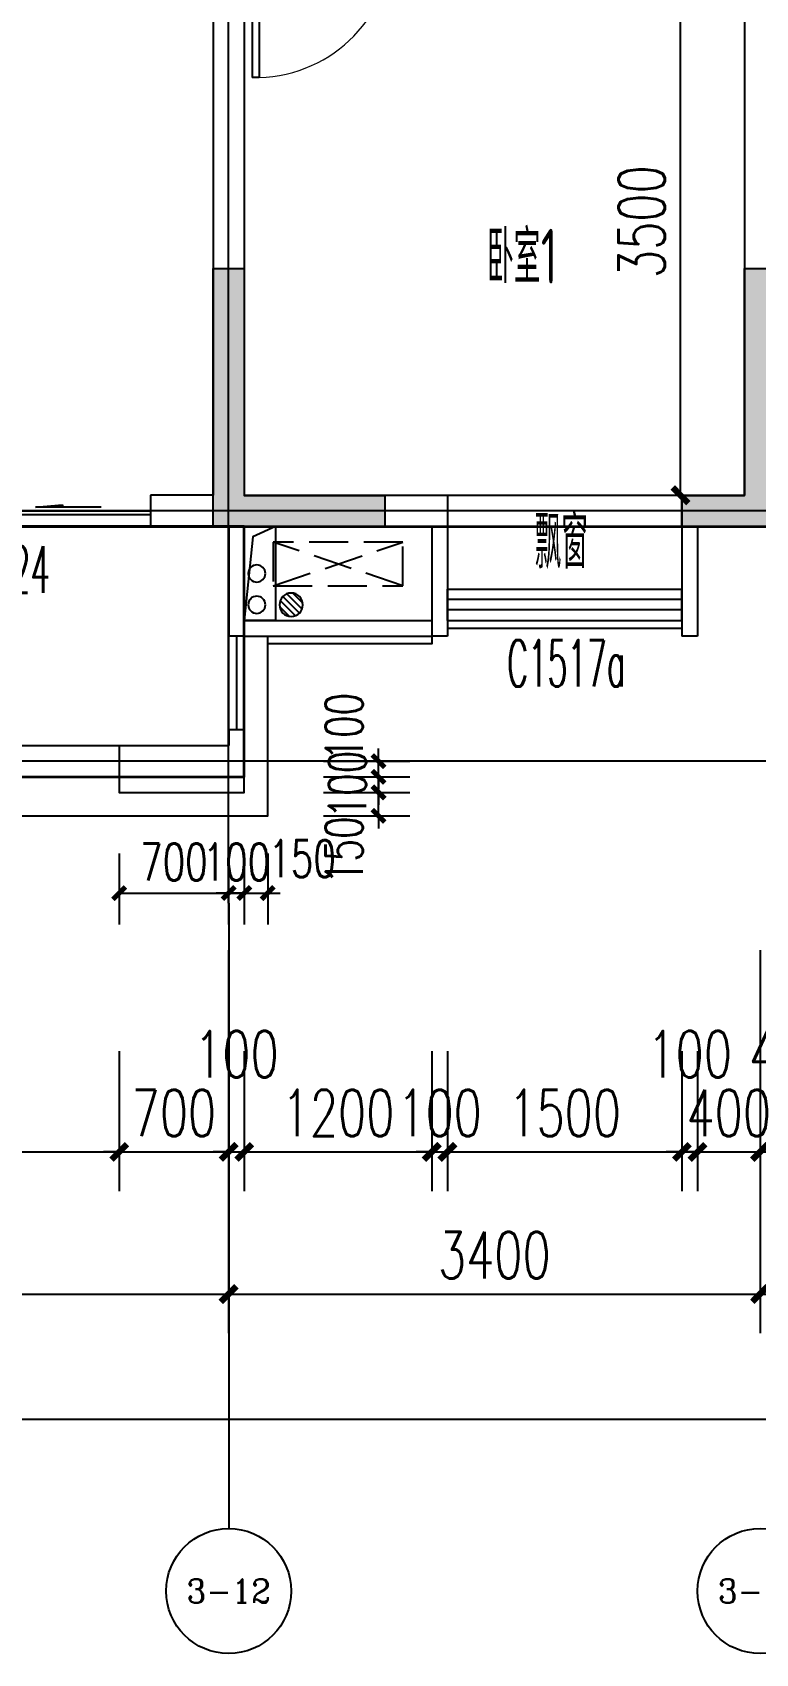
# Model space of a CAD drawing. Extents: x -59851 to 653804, y -249523 to 437614.
# Drawn here: x -21569 to -16943, y -117103 to -106734 of the extents above; entities that cross this region are included whole.
import ezdxf
from ezdxf.enums import TextEntityAlignment as Align

# ---------------------------------------------------------------- set-up
doc = ezdxf.new("R2010")
doc.units = 0
doc.header["$LTSCALE"] = 1000
doc.header["$MEASUREMENT"] = 0
doc.linetypes.add('DASH', pattern=[0.35, 0.25, -0.1])
for name, color, linetype, lineweight in [('33计一半面积外廓线', 53, 'Continuous', 35), ('33计全面积外廓线', 21, 'Continuous', 35), ('A-第四道尺寸线(线脚尺寸)', 105, 'Continuous', 5)]:
    doc.layers.add(name, color=color, linetype=linetype, lineweight=lineweight)
for name, color, linetype in [('_S-YS(雨水管)', 3, 'Continuous'), ('_S-空调立管', 7, 'Continuous'), ('A-外装饰线脚', 7, 'Continuous'), ('A-洞口', 105, 'Continuous'), ('A-看线', 105, 'Continuous'), ('A-空调室外机', 5, 'DASH'), ('A-第三道尺寸线', 105, 'Continuous'), ('A-线脚看线', 9, 'Continuous'), ('AE-FLOR', 151, 'Continuous'), ('AXIS', 3, 'Continuous'), ('AXIS_TEXT', 7, 'Continuous'), ('DOTE', 16, 'Continuous'), ('NL', 5, 'Continuous'), ('PUB_HATCH', 8, 'Continuous'), ('PUB_TEXT', 7, 'Continuous'), ('WALL', 2, 'Continuous'), ('WINDOW', 4, 'Continuous'), ('WINDOW_TEXT', 7, 'Continuous'), ('剪力墙', 6, 'Continuous'), ('栏杆', 142, 'Continuous')]:
    doc.layers.add(name, color=color, linetype=linetype)
doc.layers.add('A-area(算半面积)', color=23, linetype='Continuous', plot=False)
doc.styles.add('_TCH_AXIS', font='COMPLEX', dxfattribs={"bigfont": 'GBCBIG'})
doc.styles.add('_TCH_DIM_T3', font='SIMPLEX.shx', dxfattribs={"width": 0.705882, "bigfont": 'GBCBIG.shx'})
doc.styles.add('_TCH_WINDOW', font='SIMPLEX.shx', dxfattribs={"width": 0.7, "height": 3.5, "bigfont": 'GBCBIG.shx'})
doc.styles.add('COMPLEX', font='COMPLEX')
doc.styles.get("Standard").update_dxf_attribs({"font": 'gbenor.shx', "width": 0.7, "bigfont": 'gbcbig.shx'})
doc.dimstyles.new('_TCH_ARCH&&100', dxfattribs={"dimtxt": 297.5, "dimasz": 100, "dimexe": 250, "dimexo": 300, "dimgap": 100, "dimtad": 1, "dimdec": 0, "dimzin": 0, "dimdsep": 46, "dimtxsty": '_TCH_DIM_T3', "dimblk": 'ARCHTICK', "dimcen": 0.09, "dimclrt": 7, "dimazin": 2, "dimtfac": 1, "dimtdec": 0, "dimtix": 1, "dimtmove": 2, "dimatfit": 3, "dimfxl": 0, "dimtolj": 1, "dimtzin": 0, "dimarcsym": 0})
doc.dimstyles.new('_TCH_ARCH&&80', dxfattribs={"dimtxt": 238, "dimasz": 80, "dimexe": 200, "dimexo": 240, "dimgap": 80, "dimtad": 1, "dimdec": 0, "dimzin": 0, "dimdsep": 46, "dimtxsty": '_TCH_DIM_T3', "dimblk": 'ARCHTICK', "dimcen": 0.09, "dimclrt": 7, "dimazin": 2, "dimtfac": 1, "dimtdec": 0, "dimtix": 1, "dimtmove": 2, "dimatfit": 3, "dimfxl": 0, "dimtolj": 1, "dimtzin": 0, "dimarcsym": 0})

# ---------------------------------------------------------------- blocks, each defined once
blk = doc.blocks.new('18fjlq0329')
at = {"layer": 'PUB_HATCH'}
for points in [[(-20414, -27895), (-20214, -27895), (-20214, -29345), (-19314, -29345), (-19314, -29545), (-20414, -29545)], [(-17414, -29545), (-17414, -29345), (-17014, -29345), (-17014, -27895), (-16814, -27895), (-16814, -29345), (-16414, -29345), (-16414, -29545)]]:
    blk.add_hatch(color=256, dxfattribs=at).paths.add_polyline_path(points)
at = {"layer": '剪力墙'}
blk.add_lwpolyline([(-20414, -27895), (-20214, -27895), (-20214, -29345), (-19314, -29345), (-19314, -29545), (-20414, -29545)], close=True, dxfattribs=at)
for points in [[(-17414, -29545), (-17414, -29345), (-17014, -29345), (-17014, -27895), (-16814, -27895), (-16814, -29345), (-16414, -29345), (-16414, -29545), (-17414, -29545), (-16814, -29545)], [(-20414, -29345), (-20414, -29345)]]:
    blk.add_lwpolyline(points, dxfattribs=at)
blk = doc.blocks.new('zhouxianssceng0329')
at = {"layer": 'DOTE'}
for p, q in [((-20314, 132090), (-20314, 143398)), ((5501, 134598), (-44989, 134598)), ((5501, 132998), (-44989, 132998))]:
    blk.add_line(p, q, dxfattribs=at)
blk = doc.blocks.new('188xj0329')
blk.add_lwpolyline([(-27364, -34167), (-27364, -36017), (-20064, -36017), (-20064, -34867)])
at = {"layer": 'A-外装饰线脚'}
blk.add_lwpolyline([(-21014, -35767), (-21014, -35867), (-20214, -35867), (-20214, -35767)], dxfattribs=at)
at = {"layer": 'A-线脚看线'}
for points in [[(-18914, -34817), (-17414, -34817)], [(-19014, -34867), (-19014, -34917), (-20064, -34917)]]:
    blk.add_lwpolyline(points, dxfattribs=at)
blk = doc.blocks.new('jfdsajjfjkjhhj')
at = {"layer": 'A-洞口'}
blk.add_lwpolyline([(-56304, 137588), (-56104, 137588), (-56104, 136988), (-56304, 136988)], close=True, dxfattribs=at)
blk.add_lwpolyline([(-56104, 137588), (-56249, 137522), (-56304, 136988)], dxfattribs=at)
blk = doc.blocks.new('qudiao3ge')
blk.add_blockref('jfdsajjfjkjhhj', (100659, -199741))
blk = doc.blocks.new('_ArchTick')
at = {"color": 0, "linetype": 'ByBlock', "const_width": 0.4}
blk.add_lwpolyline([(-0.5, -0.5), (0.5, 0.5)], dxfattribs=at)
blk = doc.blocks.new('*D543')
at = {"layer": 'A-第四道尺寸线(线脚尺寸)', "color": 0, "lineweight": -2, "transparency": 16777216}
for p, q in [((-19708, -104602), (-19155, -104602)), ((-19355, -104602), (-19355, -104522)), ((-19355, -104702), (-19355, -104602)), ((-19708, -104702), (-19155, -104702)), ((-19355, -104702), (-19355, -104782))]:
    blk.add_line(p, q, dxfattribs=at)
at = {"layer": 'Defpoints', "color": 0, "transparency": 16777216}
for p in [(-19948, -104602), (-19355, -104602), (-19948, -104702)]:
    blk.add_point(p, dxfattribs=at)
at = {"layer": 'A-第四道尺寸线(线脚尺寸)', "color": 0, "lineweight": -2, "transparency": 16777216, "xscale": 80, "yscale": 80, "zscale": 80}
for p, rotation in [((-19355, -104602), 270), ((-19355, -104702), 90)]:
    blk.add_blockref('_ArchTick', p, dxfattribs=dict(at, rotation=rotation))
at = {"layer": 'A-第四道尺寸线(线脚尺寸)', "color": 7, "transparency": 16777216, "insert": (-19575, -104382), "char_height": 238, "attachment_point": 5, "rotation": 90, "style": '_TCH_DIM_T3'}
blk.add_mtext('\\A1;100', dxfattribs=at)
blk = doc.blocks.new('*D544')
at = {"layer": 'A-第四道尺寸线(线脚尺寸)', "color": 0, "lineweight": -2, "transparency": 16777216}
for p, q in [((-19708, -104702), (-19155, -104702)), ((-19355, -104702), (-19355, -104622)), ((-19355, -104802), (-19355, -104702)), ((-19708, -104802), (-19155, -104802)), ((-19355, -104802), (-19355, -104882))]:
    blk.add_line(p, q, dxfattribs=at)
at = {"layer": 'Defpoints', "color": 0, "transparency": 16777216}
for p in [(-19948, -104702), (-19355, -104702), (-19948, -104802)]:
    blk.add_point(p, dxfattribs=at)
at = {"layer": 'A-第四道尺寸线(线脚尺寸)', "color": 0, "lineweight": -2, "transparency": 16777216, "xscale": 80, "yscale": 80, "zscale": 80}
for p, rotation in [((-19355, -104702), 270), ((-19355, -104802), 90)]:
    blk.add_blockref('_ArchTick', p, dxfattribs=dict(at, rotation=rotation))
at = {"layer": 'A-第四道尺寸线(线脚尺寸)', "color": 7, "transparency": 16777216, "insert": (-19554, -104752), "char_height": 238, "attachment_point": 5, "rotation": 90, "style": '_TCH_DIM_T3'}
blk.add_mtext('\\A1;100', dxfattribs=at)
blk = doc.blocks.new('*D545')
at = {"layer": 'A-第四道尺寸线(线脚尺寸)', "color": 0, "lineweight": -2, "transparency": 16777216}
for p, q in [((-19355, -104802), (-19355, -104722)), ((-19708, -104802), (-19155, -104802)), ((-19355, -104952), (-19355, -104802)), ((-19708, -104952), (-19155, -104952)), ((-19355, -104952), (-19355, -105032))]:
    blk.add_line(p, q, dxfattribs=at)
at = {"layer": 'Defpoints', "color": 0, "transparency": 16777216}
for p in [(-19948, -104802), (-19355, -104802), (-19948, -104952)]:
    blk.add_point(p, dxfattribs=at)
at = {"layer": 'A-第四道尺寸线(线脚尺寸)', "color": 0, "lineweight": -2, "transparency": 16777216, "xscale": 80, "yscale": 80, "zscale": 80}
for p, rotation in [((-19355, -104802), 270), ((-19355, -104952), 90)]:
    blk.add_blockref('_ArchTick', p, dxfattribs=dict(at, rotation=rotation))
at = {"layer": 'A-第四道尺寸线(线脚尺寸)', "color": 7, "transparency": 16777216, "insert": (-19575, -105172), "char_height": 238, "attachment_point": 5, "rotation": 90, "style": '_TCH_DIM_T3'}
blk.add_mtext('\\A1;150', dxfattribs=at)
blk = doc.blocks.new('*D546')
at = {"layer": 'A-第四道尺寸线(线脚尺寸)', "color": 0, "lineweight": -2, "transparency": 16777216}
for p, q in [((-20214, -105192), (-20214, -105646)), ((-20064, -105192), (-20064, -105646)), ((-20214, -105446), (-20294, -105446)), ((-20214, -105446), (-20064, -105446)), ((-20064, -105446), (-19984, -105446))]:
    blk.add_line(p, q, dxfattribs=at)
at = {"layer": 'Defpoints', "color": 0, "transparency": 16777216}
for p in [(-20214, -104952), (-20064, -104952), (-20064, -105446)]:
    blk.add_point(p, dxfattribs=at)
at = {"layer": 'A-第四道尺寸线(线脚尺寸)', "color": 0, "lineweight": -2, "transparency": 16777216, "xscale": 80, "yscale": 80, "zscale": 80}
blk.add_blockref('_ArchTick', (-20214, -105446), dxfattribs=at)
at = {"layer": 'A-第四道尺寸线(线脚尺寸)', "color": 0, "lineweight": -2, "transparency": 16777216, "xscale": 80, "yscale": 80, "zscale": 80, "rotation": 180}
blk.add_blockref('_ArchTick', (-20064, -105446), dxfattribs=at)
at = {"layer": 'A-第四道尺寸线(线脚尺寸)', "color": 7, "transparency": 16777216, "insert": (-19844, -105226), "char_height": 238, "attachment_point": 5, "style": '_TCH_DIM_T3'}
blk.add_mtext('\\A1;150', dxfattribs=at)
blk = doc.blocks.new('*D547')
at = {"layer": 'A-第四道尺寸线(线脚尺寸)', "color": 0, "lineweight": -2, "transparency": 16777216}
for p, q in [((-20314, -105192), (-20314, -105646)), ((-20214, -105192), (-20214, -105646)), ((-20314, -105446), (-20394, -105446)), ((-20314, -105446), (-20214, -105446)), ((-20214, -105446), (-20134, -105446))]:
    blk.add_line(p, q, dxfattribs=at)
at = {"layer": 'Defpoints', "color": 0, "transparency": 16777216}
for p in [(-20314, -104952), (-20214, -104952), (-20214, -105446)]:
    blk.add_point(p, dxfattribs=at)
at = {"layer": 'A-第四道尺寸线(线脚尺寸)', "color": 0, "lineweight": -2, "transparency": 16777216, "xscale": 80, "yscale": 80, "zscale": 80}
blk.add_blockref('_ArchTick', (-20314, -105446), dxfattribs=at)
at = {"layer": 'A-第四道尺寸线(线脚尺寸)', "color": 0, "lineweight": -2, "transparency": 16777216, "xscale": 80, "yscale": 80, "zscale": 80, "rotation": 180}
blk.add_blockref('_ArchTick', (-20214, -105446), dxfattribs=at)
at = {"layer": 'A-第四道尺寸线(线脚尺寸)', "color": 7, "transparency": 16777216, "insert": (-20264, -105247), "char_height": 238, "attachment_point": 5, "style": '_TCH_DIM_T3'}
blk.add_mtext('\\A1;100', dxfattribs=at)
blk = doc.blocks.new('*D548')
at = {"layer": 'A-第四道尺寸线(线脚尺寸)', "color": 0, "lineweight": -2, "transparency": 16777216}
for p, q in [((-21014, -105192), (-21014, -105646)), ((-20314, -105192), (-20314, -105646)), ((-21014, -105446), (-20314, -105446))]:
    blk.add_line(p, q, dxfattribs=at)
at = {"layer": 'Defpoints', "color": 0, "transparency": 16777216}
for p in [(-21014, -104952), (-20314, -104952), (-20314, -105446)]:
    blk.add_point(p, dxfattribs=at)
at = {"layer": 'A-第四道尺寸线(线脚尺寸)', "color": 0, "lineweight": -2, "transparency": 16777216, "xscale": 80, "yscale": 80, "zscale": 80, "rotation": 180}
blk.add_blockref('_ArchTick', (-21014, -105446), dxfattribs=at)
at = {"layer": 'A-第四道尺寸线(线脚尺寸)', "color": 0, "lineweight": -2, "transparency": 16777216, "xscale": 80, "yscale": 80, "zscale": 80}
blk.add_blockref('_ArchTick', (-20314, -105446), dxfattribs=at)
at = {"layer": 'A-第四道尺寸线(线脚尺寸)', "color": 7, "transparency": 16777216, "insert": (-20664, -105247), "char_height": 238, "attachment_point": 5, "style": '_TCH_DIM_T3'}
blk.add_mtext('\\A1;700', dxfattribs=at)
blk = doc.blocks.new('_LV13')
at = {"color": 0}
for p, q in [((-0.071, 0.495), (-0.495, 0.071)), ((0.183, 0.465), (-0.465, -0.183)), ((0.354, 0.354), (-0.354, -0.354)), ((0.465, 0.183), (-0.183, -0.465)), ((0.495, -0.071), (0.071, -0.495))]:
    blk.add_line(p, q, dxfattribs=at)
blk.add_circle((0, 0), 0.5)
blk = doc.blocks.new('jfdsjajkjkjkjkh')
at = {"layer": '_S-YS(雨水管)'}
blk.add_lwpolyline([(-20079, 137288, 1), (-20189, 137288, 1)], format="xyb", close=True, dxfattribs=at)
at = {"layer": '_S-空调立管'}
blk.add_lwpolyline([(-20079, 137088, 1), (-20189, 137088, 1)], format="xyb", close=True, dxfattribs=at)
at = {"layer": 'NL', "ltscale": 0.5, "extrusion": (0, 0, -1), "xscale": 150, "yscale": 150, "zscale": -150}
blk.add_blockref('_LV13', (19914, 137088), dxfattribs=at)
blk = doc.blocks.new('ktswaj')
at = {"linetype": 'DASH'}
blk.add_lwpolyline([(15990, 179083), (15990, 178253), (16268, 178253), (16268, 179083)], close=True, dxfattribs=at)
for points in [[(15990, 179083), (16268, 178253)], [(15990, 178253), (16268, 179083)]]:
    blk.add_lwpolyline(points, dxfattribs=at)
blk = doc.blocks.new('*D847')
at = {"layer": 'A-第三道尺寸线', "color": 0, "lineweight": -2, "transparency": 16777216}
for p, q in [((-17714, -106194), (-17173, -106194)), ((-17423, -109694), (-17423, -106194)), ((-17714, -109694), (-17173, -109694))]:
    blk.add_line(p, q, dxfattribs=at)
at = {"layer": 'Defpoints', "color": 0, "transparency": 16777216}
for p in [(-18014, -106194), (-17423, -106194), (-18014, -109694)]:
    blk.add_point(p, dxfattribs=at)
at = {"layer": 'A-第三道尺寸线', "color": 0, "lineweight": -2, "transparency": 16777216, "xscale": 100, "yscale": 100, "zscale": 100}
for p, rotation in [((-17423, -106194), 90), ((-17423, -109694), 270)]:
    blk.add_blockref('_ArchTick', p, dxfattribs=dict(at, rotation=rotation))
at = {"layer": 'A-第三道尺寸线', "color": 7, "transparency": 16777216, "insert": (-17671, -107944), "char_height": 297.5, "attachment_point": 5, "rotation": 90, "style": '_TCH_DIM_T3'}
blk.add_mtext('\\A1;3500', dxfattribs=at)
blk = doc.blocks.new('*D1793')
at = {"layer": 'A-第三道尺寸线', "color": 0, "lineweight": -2, "transparency": 16777216}
for p, q in [((-16914, -113250), (-16914, -114144)), ((-16514, -113250), (-16514, -114144)), ((-16914, -113894), (-16514, -113894))]:
    blk.add_line(p, q, dxfattribs=at)
at = {"layer": 'Defpoints', "color": 0, "transparency": 16777216}
for p in [(-16914, -112950), (-16514, -112950), (-16514, -113894)]:
    blk.add_point(p, dxfattribs=at)
at = {"layer": 'A-第三道尺寸线', "color": 0, "lineweight": -2, "transparency": 16777216, "xscale": 100, "yscale": 100, "zscale": 100, "rotation": 180}
blk.add_blockref('_ArchTick', (-16914, -113894), dxfattribs=at)
at = {"layer": 'A-第三道尺寸线', "color": 0, "lineweight": -2, "transparency": 16777216, "xscale": 100, "yscale": 100, "zscale": 100}
blk.add_blockref('_ArchTick', (-16514, -113894), dxfattribs=at)
at = {"layer": 'A-第三道尺寸线', "color": 7, "transparency": 16777216, "insert": (-16714, -113269), "char_height": 297.5, "attachment_point": 5, "style": '_TCH_DIM_T3'}
blk.add_mtext('\\A1;400', dxfattribs=at)
blk = doc.blocks.new('*D1794')
at = {"layer": 'A-第三道尺寸线', "color": 0, "lineweight": -2, "transparency": 16777216}
for p, q in [((-17314, -113250), (-17314, -114144)), ((-16914, -113250), (-16914, -114144)), ((-17314, -113894), (-17414, -113894)), ((-17314, -113894), (-16914, -113894)), ((-16914, -113894), (-16814, -113894))]:
    blk.add_line(p, q, dxfattribs=at)
at = {"layer": 'Defpoints', "color": 0, "transparency": 16777216}
for p in [(-17314, -112950), (-16914, -112950), (-16914, -113894)]:
    blk.add_point(p, dxfattribs=at)
at = {"layer": 'A-第三道尺寸线', "color": 0, "lineweight": -2, "transparency": 16777216, "xscale": 100, "yscale": 100, "zscale": 100}
blk.add_blockref('_ArchTick', (-17314, -113894), dxfattribs=at)
at = {"layer": 'A-第三道尺寸线', "color": 0, "lineweight": -2, "transparency": 16777216, "xscale": 100, "yscale": 100, "zscale": 100, "rotation": 180}
blk.add_blockref('_ArchTick', (-16914, -113894), dxfattribs=at)
at = {"layer": 'A-第三道尺寸线', "color": 7, "transparency": 16777216, "insert": (-17114, -113645), "char_height": 297.5, "attachment_point": 5, "style": '_TCH_DIM_T3'}
blk.add_mtext('\\A1;400', dxfattribs=at)
blk = doc.blocks.new('*D1795')
at = {"layer": 'A-第三道尺寸线', "color": 0, "lineweight": -2, "transparency": 16777216}
for p, q in [((-17414, -113250), (-17414, -114144)), ((-17314, -113250), (-17314, -114144)), ((-17414, -113894), (-17514, -113894)), ((-17414, -113894), (-17314, -113894)), ((-17314, -113894), (-17214, -113894))]:
    blk.add_line(p, q, dxfattribs=at)
at = {"layer": 'Defpoints', "color": 0, "transparency": 16777216}
for p in [(-17414, -112950), (-17314, -112950), (-17314, -113894)]:
    blk.add_point(p, dxfattribs=at)
at = {"layer": 'A-第三道尺寸线', "color": 0, "lineweight": -2, "transparency": 16777216, "xscale": 100, "yscale": 100, "zscale": 100}
blk.add_blockref('_ArchTick', (-17414, -113894), dxfattribs=at)
at = {"layer": 'A-第三道尺寸线', "color": 0, "lineweight": -2, "transparency": 16777216, "xscale": 100, "yscale": 100, "zscale": 100, "rotation": 180}
blk.add_blockref('_ArchTick', (-17314, -113894), dxfattribs=at)
at = {"layer": 'A-第三道尺寸线', "color": 7, "transparency": 16777216, "insert": (-17364, -113269), "char_height": 297.5, "attachment_point": 5, "style": '_TCH_DIM_T3'}
blk.add_mtext('\\A1;100', dxfattribs=at)
blk = doc.blocks.new('*D1796')
at = {"layer": 'A-第三道尺寸线', "color": 0, "lineweight": -2, "transparency": 16777216}
for p, q in [((-18914, -113250), (-18914, -114144)), ((-17414, -113250), (-17414, -114144)), ((-18914, -113894), (-17414, -113894))]:
    blk.add_line(p, q, dxfattribs=at)
at = {"layer": 'Defpoints', "color": 0, "transparency": 16777216}
for p in [(-18914, -112950), (-17414, -112950), (-17414, -113894)]:
    blk.add_point(p, dxfattribs=at)
at = {"layer": 'A-第三道尺寸线', "color": 0, "lineweight": -2, "transparency": 16777216, "xscale": 100, "yscale": 100, "zscale": 100, "rotation": 180}
blk.add_blockref('_ArchTick', (-18914, -113894), dxfattribs=at)
at = {"layer": 'A-第三道尺寸线', "color": 0, "lineweight": -2, "transparency": 16777216, "xscale": 100, "yscale": 100, "zscale": 100}
blk.add_blockref('_ArchTick', (-17414, -113894), dxfattribs=at)
at = {"layer": 'A-第三道尺寸线', "color": 7, "transparency": 16777216, "insert": (-18164, -113645), "char_height": 297.5, "attachment_point": 5, "style": '_TCH_DIM_T3'}
blk.add_mtext('\\A1;1500', dxfattribs=at)
blk = doc.blocks.new('*D1797')
at = {"layer": 'A-第三道尺寸线', "color": 0, "lineweight": -2, "transparency": 16777216}
for p, q in [((-19014, -113250), (-19014, -114144)), ((-18914, -113250), (-18914, -114144)), ((-19014, -113894), (-19114, -113894)), ((-19014, -113894), (-18914, -113894)), ((-18914, -113894), (-18814, -113894))]:
    blk.add_line(p, q, dxfattribs=at)
at = {"layer": 'Defpoints', "color": 0, "transparency": 16777216}
for p in [(-19014, -112950), (-18914, -112950), (-18914, -113894)]:
    blk.add_point(p, dxfattribs=at)
at = {"layer": 'A-第三道尺寸线', "color": 0, "lineweight": -2, "transparency": 16777216, "xscale": 100, "yscale": 100, "zscale": 100}
blk.add_blockref('_ArchTick', (-19014, -113894), dxfattribs=at)
at = {"layer": 'A-第三道尺寸线', "color": 0, "lineweight": -2, "transparency": 16777216, "xscale": 100, "yscale": 100, "zscale": 100, "rotation": 180}
blk.add_blockref('_ArchTick', (-18914, -113894), dxfattribs=at)
at = {"layer": 'A-第三道尺寸线', "color": 7, "transparency": 16777216, "insert": (-18964, -113645), "char_height": 297.5, "attachment_point": 5, "style": '_TCH_DIM_T3'}
blk.add_mtext('\\A1;100', dxfattribs=at)
blk = doc.blocks.new('*D1798')
at = {"layer": 'A-第三道尺寸线', "color": 0, "lineweight": -2, "transparency": 16777216}
for p, q in [((-20214, -113250), (-20214, -114144)), ((-19014, -113250), (-19014, -114144)), ((-20214, -113894), (-19014, -113894))]:
    blk.add_line(p, q, dxfattribs=at)
at = {"layer": 'Defpoints', "color": 0, "transparency": 16777216}
for p in [(-20214, -112950), (-19014, -112950), (-19014, -113894)]:
    blk.add_point(p, dxfattribs=at)
at = {"layer": 'A-第三道尺寸线', "color": 0, "lineweight": -2, "transparency": 16777216, "xscale": 100, "yscale": 100, "zscale": 100, "rotation": 180}
blk.add_blockref('_ArchTick', (-20214, -113894), dxfattribs=at)
at = {"layer": 'A-第三道尺寸线', "color": 0, "lineweight": -2, "transparency": 16777216, "xscale": 100, "yscale": 100, "zscale": 100}
blk.add_blockref('_ArchTick', (-19014, -113894), dxfattribs=at)
at = {"layer": 'A-第三道尺寸线', "color": 7, "transparency": 16777216, "insert": (-19614, -113645), "char_height": 297.5, "attachment_point": 5, "style": '_TCH_DIM_T3'}
blk.add_mtext('\\A1;1200', dxfattribs=at)
blk = doc.blocks.new('*D1799')
at = {"layer": 'A-第三道尺寸线', "color": 0, "lineweight": -2, "transparency": 16777216}
for p, q in [((-20314, -113250), (-20314, -114144)), ((-20214, -113250), (-20214, -114144)), ((-20314, -113894), (-20414, -113894)), ((-20314, -113894), (-20214, -113894)), ((-20214, -113894), (-20114, -113894))]:
    blk.add_line(p, q, dxfattribs=at)
at = {"layer": 'Defpoints', "color": 0, "transparency": 16777216}
for p in [(-20314, -112950), (-20214, -112950), (-20214, -113894)]:
    blk.add_point(p, dxfattribs=at)
at = {"layer": 'A-第三道尺寸线', "color": 0, "lineweight": -2, "transparency": 16777216, "xscale": 100, "yscale": 100, "zscale": 100}
blk.add_blockref('_ArchTick', (-20314, -113894), dxfattribs=at)
at = {"layer": 'A-第三道尺寸线', "color": 0, "lineweight": -2, "transparency": 16777216, "xscale": 100, "yscale": 100, "zscale": 100, "rotation": 180}
blk.add_blockref('_ArchTick', (-20214, -113894), dxfattribs=at)
at = {"layer": 'A-第三道尺寸线', "color": 7, "transparency": 16777216, "insert": (-20264, -113269), "char_height": 297.5, "attachment_point": 5, "style": '_TCH_DIM_T3'}
blk.add_mtext('\\A1;100', dxfattribs=at)
blk = doc.blocks.new('*D1800')
at = {"layer": 'A-第三道尺寸线', "color": 0, "lineweight": -2, "transparency": 16777216}
for p, q in [((-21014, -113250), (-21014, -114144)), ((-20314, -113250), (-20314, -114144)), ((-21014, -113894), (-21114, -113894)), ((-21014, -113894), (-20314, -113894)), ((-20314, -113894), (-20214, -113894))]:
    blk.add_line(p, q, dxfattribs=at)
at = {"layer": 'Defpoints', "color": 0, "transparency": 16777216}
for p in [(-21014, -112950), (-20314, -112950), (-20314, -113894)]:
    blk.add_point(p, dxfattribs=at)
at = {"layer": 'A-第三道尺寸线', "color": 0, "lineweight": -2, "transparency": 16777216, "xscale": 100, "yscale": 100, "zscale": 100}
blk.add_blockref('_ArchTick', (-21014, -113894), dxfattribs=at)
at = {"layer": 'A-第三道尺寸线', "color": 0, "lineweight": -2, "transparency": 16777216, "xscale": 100, "yscale": 100, "zscale": 100, "rotation": 180}
blk.add_blockref('_ArchTick', (-20314, -113894), dxfattribs=at)
at = {"layer": 'A-第三道尺寸线', "color": 7, "transparency": 16777216, "insert": (-20664, -113645), "char_height": 297.5, "attachment_point": 5, "style": '_TCH_DIM_T3'}
blk.add_mtext('\\A1;700', dxfattribs=at)
blk = doc.blocks.new('*D1801')
at = {"layer": 'A-第三道尺寸线', "color": 0, "lineweight": -2, "transparency": 16777216}
for p, q in [((-23314, -113250), (-23314, -114144)), ((-21014, -113250), (-21014, -114144)), ((-23314, -113894), (-21014, -113894))]:
    blk.add_line(p, q, dxfattribs=at)
at = {"layer": 'Defpoints', "color": 0, "transparency": 16777216}
for p in [(-23314, -112950), (-21014, -112950), (-21014, -113894)]:
    blk.add_point(p, dxfattribs=at)
at = {"layer": 'A-第三道尺寸线', "color": 0, "lineweight": -2, "transparency": 16777216, "xscale": 100, "yscale": 100, "zscale": 100, "rotation": 180}
blk.add_blockref('_ArchTick', (-23314, -113894), dxfattribs=at)
at = {"layer": 'A-第三道尺寸线', "color": 0, "lineweight": -2, "transparency": 16777216, "xscale": 100, "yscale": 100, "zscale": 100}
blk.add_blockref('_ArchTick', (-21014, -113894), dxfattribs=at)
at = {"layer": 'A-第三道尺寸线', "color": 7, "transparency": 16777216, "insert": (-22164, -113645), "char_height": 297.5, "attachment_point": 5, "style": '_TCH_DIM_T3'}
blk.add_mtext('\\A1;2300', dxfattribs=at)
blk = doc.blocks.new('*D3171')
at = {"layer": 'AXIS', "color": 0, "lineweight": -2, "transparency": 16777216}
for p, q in [((-23714, -112603), (-23714, -115053)), ((-20314, -112603), (-20314, -115053)), ((-23714, -114803), (-20314, -114803))]:
    blk.add_line(p, q, dxfattribs=at)
at = {"layer": 'Defpoints', "color": 0, "transparency": 16777216}
for p in [(-23714, -112303), (-20314, -112303), (-20314, -114803)]:
    blk.add_point(p, dxfattribs=at)
at = {"layer": 'AXIS', "color": 0, "lineweight": -2, "transparency": 16777216, "xscale": 100, "yscale": 100, "zscale": 100, "rotation": 180}
blk.add_blockref('_ArchTick', (-23714, -114803), dxfattribs=at)
at = {"layer": 'AXIS', "color": 0, "lineweight": -2, "transparency": 16777216, "xscale": 100, "yscale": 100, "zscale": 100}
blk.add_blockref('_ArchTick', (-20314, -114803), dxfattribs=at)
at = {"layer": 'AXIS', "color": 7, "transparency": 16777216, "insert": (-22014, -114554), "char_height": 297.5, "attachment_point": 5, "style": '_TCH_DIM_T3'}
blk.add_mtext('\\A1;3400', dxfattribs=at)
blk = doc.blocks.new('*D3172')
at = {"layer": 'AXIS', "color": 0, "lineweight": -2, "transparency": 16777216}
for p, q in [((-20314, -112603), (-20314, -115053)), ((-16914, -112603), (-16914, -115053)), ((-20314, -114803), (-16914, -114803))]:
    blk.add_line(p, q, dxfattribs=at)
at = {"layer": 'Defpoints', "color": 0, "transparency": 16777216}
for p in [(-20314, -112303), (-16914, -112303), (-16914, -114803)]:
    blk.add_point(p, dxfattribs=at)
at = {"layer": 'AXIS', "color": 0, "lineweight": -2, "transparency": 16777216, "xscale": 100, "yscale": 100, "zscale": 100, "rotation": 180}
blk.add_blockref('_ArchTick', (-20314, -114803), dxfattribs=at)
at = {"layer": 'AXIS', "color": 0, "lineweight": -2, "transparency": 16777216, "xscale": 100, "yscale": 100, "zscale": 100}
blk.add_blockref('_ArchTick', (-16914, -114803), dxfattribs=at)
at = {"layer": 'AXIS', "color": 7, "transparency": 16777216, "insert": (-18614, -114554), "char_height": 297.5, "attachment_point": 5, "style": '_TCH_DIM_T3'}
blk.add_mtext('\\A1;3400', dxfattribs=at)
blk = doc.blocks.new('*D3173')
at = {"layer": 'AXIS', "color": 0, "lineweight": -2, "transparency": 16777216}
for p, q in [((-16914, -112603), (-16914, -115053)), ((-16114, -112603), (-16114, -115053)), ((-16914, -114803), (-16114, -114803))]:
    blk.add_line(p, q, dxfattribs=at)
at = {"layer": 'Defpoints', "color": 0, "transparency": 16777216}
for p in [(-16914, -112303), (-16114, -112303), (-16114, -114803)]:
    blk.add_point(p, dxfattribs=at)
at = {"layer": 'AXIS', "color": 0, "lineweight": -2, "transparency": 16777216, "xscale": 100, "yscale": 100, "zscale": 100, "rotation": 180}
blk.add_blockref('_ArchTick', (-16914, -114803), dxfattribs=at)
at = {"layer": 'AXIS', "color": 0, "lineweight": -2, "transparency": 16777216, "xscale": 100, "yscale": 100, "zscale": 100}
blk.add_blockref('_ArchTick', (-16114, -114803), dxfattribs=at)
at = {"layer": 'AXIS', "color": 7, "transparency": 16777216, "insert": (-16514, -114554), "char_height": 297.5, "attachment_point": 5, "style": '_TCH_DIM_T3'}
blk.add_mtext('\\A1;800', dxfattribs=at)
blk = doc.blocks.new('*D3181')
at = {"layer": 'AXIS', "color": 0, "lineweight": -2, "transparency": 16777216}
for p, q in [((-30614, -114444), (-30614, -115853)), ((4686, -114444), (4686, -115853)), ((-30614, -115603), (4686, -115603))]:
    blk.add_line(p, q, dxfattribs=at)
at = {"layer": 'Defpoints', "color": 0, "transparency": 16777216}
for p in [(-30614, -114144), (4686, -114144), (4686, -115603)]:
    blk.add_point(p, dxfattribs=at)
at = {"layer": 'AXIS', "color": 0, "lineweight": -2, "transparency": 16777216, "xscale": 100, "yscale": 100, "zscale": 100, "rotation": 180}
blk.add_blockref('_ArchTick', (-30614, -115603), dxfattribs=at)
at = {"layer": 'AXIS', "color": 0, "lineweight": -2, "transparency": 16777216, "xscale": 100, "yscale": 100, "zscale": 100}
blk.add_blockref('_ArchTick', (4686, -115603), dxfattribs=at)
at = {"layer": 'AXIS', "color": 7, "transparency": 16777216, "insert": (-12964, -115354), "char_height": 297.5, "attachment_point": 5, "style": '_TCH_DIM_T3'}
blk.add_mtext('\\A1;35300', dxfattribs=at)
blk = doc.blocks.new('_AXISO')
blk.add_circle((0, 0), 0.5)
at = {"layer": 'AXIS_TEXT', "style": 'COMPLEX', "width": 1.041667}
blk.add_attdef('A', text='', height=0.56, dxfattribs=at).set_placement((-0.25, -0.28), (0.25, -0.28), align=Align.FIT)
blk = doc.blocks.new('$DorLib2D$00000131')
at = {"color": 0, "linetype": 'Continuous'}
for p, q in [((0.15, 0.125), (0.2319, 0.1973)), ((0.2319, 0.1973), (0.2319, 0.125)), ((-0.5, 0.125), (-0.5, 0)), ((0.0192, 0.125), (-0.5, 0.125)), ((0.0192, 0), (0.0192, 0.125)), ((0.35, 0.125), (0.15, 0.125)), ((-0.5, 0), (0.0192, 0)), ((-0.024, 0), (0.5, 0)), ((-0.024, -0.125), (-0.024, 0)), ((0.5, 0), (0.5, -0.125)), ((-0.35, -0.125), (-0.15, -0.125)), ((-0.2319, -0.1973), (-0.2319, -0.125)), ((-0.15, -0.125), (-0.2319, -0.1973)), ((0.5, -0.125), (-0.024, -0.125))]:
    blk.add_line(p, q, dxfattribs=at)
blk = doc.blocks.new('$DorLib2D$00000001')
for p, q in [((0.45, 0.975), (0.5, 0.975)), ((0.45, 0), (0.45, 0.975)), ((0.5, 0), (0.5, 0.975)), ((0.5, 0), (0.45, 0))]:
    blk.add_line(p, q)
at = {"lineweight": 13}
blk.add_arc((0.475, 0), 0.975, 91.4693, 180, dxfattribs=at)
blk = doc.blocks.new('$TCHSYS$WIN2D')
for p, q in [((-0.5, 0.5), (0.5, 0.5)), ((-0.5, 0.5), (-0.5, -0.5)), ((0.5, 0.5), (0.5, -0.5)), ((0.5, 0.1667), (-0.5, 0.1667)), ((0.5, -0.1667), (-0.5, -0.1667)), ((-0.5, -0.5), (0.5, -0.5))]:
    blk.add_line(p, q)
blk = doc.blocks.new('18fxianjiao')
at = {"layer": 'A-第四道尺寸线(线脚尺寸)'}
for base, p1, p2, angle, picture, middle in [((-19355.3, -104601.8), (-19948.1, -104701.8), (-19948.1, -104601.8), 90, '*D543', (-19575.3, -104381.8)), ((-19355.3, -104801.8), (-19948.1, -104951.8), (-19948.1, -104801.8), 90, '*D545', (-19575.3, -105171.8)), ((-20063.7, -105446.1), (-20213.7, -104951.8), (-20063.7, -104951.8), 0, '*D546', (-19843.7, -105226.1))]:
    dim = blk.add_linear_dim(base=base, p1=p1, p2=p2, angle=angle, dimstyle='_TCH_ARCH&&80', dxfattribs=at)
    dim.commit()
    dim.dimension.update_dxf_attribs({"geometry": picture, "text_midpoint": middle, "dimtype": 129})
for p1, p2, distance, picture, middle in [((-19948.1, -104801.8), (-19948.1, -104701.8), -592.8, '*D544', (-19554.3, -104751.8)), ((-21013.7, -104951.8), (-20313.7, -104951.8), -494.3, '*D548', (-20663.7, -105247.1)), ((-20313.7, -104951.8), (-20213.7, -104951.8), -494.3, '*D547', (-20263.7, -105247.1))]:
    dim = blk.add_aligned_dim(p1=p1, p2=p2, distance=distance, dimstyle='_TCH_ARCH&&80', dxfattribs=at)
    dim.commit()
    dim.dimension.update_dxf_attribs({"geometry": picture, "text_midpoint": middle})

msp = doc.modelspace()

# ---------------------------------------------------------------- linework, layer by layer
at = {"layer": '33计一半面积外廓线'}
msp.add_lwpolyline([(-23813.7, -109894.3), (-23813.7, -111494.3), (-20213.7, -111494.3), (-20213.7, -109894.3)], close=True, dxfattribs=at)
at = {"layer": '33计全面积外廓线'}
msp.add_lwpolyline([(-16213.7, -103994.3), (-17613.7, -103994.3), (-17613.7, -100894.3), (-23813.7, -100894.3), (-23813.7, -109894.3), (186.3, -109894.3)], dxfattribs=at)
at = {"layer": 'A-看线'}
msp.add_lwpolyline([(-18913.7, -109694.3), (-17413.7, -109694.3)], dxfattribs=at)
at = {"layer": 'AE-FLOR'}
for points in [[(-20313.7, -111194.3), (-20313.7, -110594.3)], [(-20213.7, -110594.3), (-20213.7, -111194.3)], [(-23313.7, -111294.3), (-21013.7, -111294.3)], [(-23313.7, -111494.3), (-21013.7, -111494.3)]]:
    msp.add_lwpolyline(points, dxfattribs=at)
at = {"layer": 'AXIS'}
msp.add_line((-20313.7, -112302.6), (-20313.7, -116302.6), dxfattribs=at)
at = {"layer": 'WALL'}
for p, q in [((-20413.7, -106094.3), (-20413.7, -109694.3)), ((-20213.7, -106194.3), (-20213.7, -109694.3)), ((-17013.7, -106194.3), (-17013.7, -109694.3)), ((-20413.7, -109694.3), (-20813.7, -109694.3)), ((-20813.7, -109694.3), (-20813.7, -109894.3)), ((-20213.7, -109694.3), (-18913.7, -109694.3)), ((-18913.7, -109694.3), (-18913.7, -110294.3)), ((-17413.7, -109694.3), (-17013.7, -109694.3)), ((-17413.7, -109694.3), (-17413.7, -110294.3)), ((-20813.7, -109894.3), (-20313.7, -109894.3)), ((-20313.7, -109894.3), (-20313.7, -110594.3)), ((-20213.7, -109894.3), (-19013.7, -109894.3)), ((-20213.7, -109894.3), (-20213.7, -110594.3)), ((-19013.7, -109894.3), (-19013.7, -110394.3)), ((-17313.7, -109894.3), (-16913.7, -109894.3)), ((-17313.7, -109894.3), (-17313.7, -110394.3)), ((-18913.7, -110494.3), (-18913.7, -110294.3)), ((-17413.7, -110494.3), (-17413.7, -110294.3)), ((-19013.7, -110394.3), (-19013.7, -110594.3)), ((-17313.7, -110394.3), (-17313.7, -110594.3)), ((-18913.7, -110494.3), (-18913.7, -110594.3)), ((-17413.7, -110494.3), (-17413.7, -110594.3)), ((-20213.7, -110594.3), (-20313.7, -110594.3)), ((-18913.7, -110594.3), (-19013.7, -110594.3)), ((-17313.7, -110594.3), (-17413.7, -110594.3)), ((-20313.7, -111194.3), (-20313.7, -111294.3)), ((-20213.7, -111194.3), (-20313.7, -111194.3)), ((-20213.7, -111194.3), (-20213.7, -111494.3)), ((-21013.7, -111294.3), (-20313.7, -111294.3)), ((-21013.7, -111294.3), (-21013.7, -111494.3)), ((-21013.7, -111494.3), (-20213.7, -111494.3))]:
    msp.add_line(p, q, dxfattribs=at)
at = {"layer": 'WINDOW'}
msp.add_line((-22913.7, -109894.3), (-20813.7, -109894.3), dxfattribs=at)
at = {"layer": '栏杆'}
for points in [[(-20213.7, -110494.3), (-19013.7, -110494.3)], [(-20263.7, -110594.3), (-20263.7, -111194.3)], [(-20213.7, -110594.3), (-19013.7, -110594.3)]]:
    msp.add_lwpolyline(points, dxfattribs=at)

# ---------------------------------------------------------------- block references
for name, p in [('zhouxianssceng0329', (0, -244392.5)), ('188xj0329', (0, -75727.5)), ('18fjlq0329', (0, -80349.7)), ('18fxianjiao', (0, -6792.5)), ('qudiao3ge', (-64569.3, -47741.9))]:
    msp.add_blockref(name, p)
at = {"layer": 'A-area(算半面积)'}
msp.add_blockref('jfdsjajkjkjkjkh', (0, -247482.6), dxfattribs=at)
at = {"layer": 'A-空调室外机', "rotation": 90}
msp.add_blockref('ktswaj', (159054.2, -126262.7), dxfattribs=at)
at = {"layer": 'AXIS'}
ref = msp.add_blockref('_AXISO', (-20313.7, -116702.6), dxfattribs=dict(at, xscale=800, yscale=800, zscale=800))
ref.add_attrib('A', '3-12', dxfattribs={"layer": 'AXIS_TEXT', "height": 152.88, "style": '_TCH_AXIS'}).set_placement((-20583.1, -116779), (-20044.4, -116779), align=Align.FIT)
ref = msp.add_blockref('_AXISO', (-16913.7, -116702.6), dxfattribs=dict(at, xscale=800, yscale=800, zscale=800))
ref.add_attrib('A', '3-15', dxfattribs={"layer": 'AXIS_TEXT', "height": 152.88, "style": '_TCH_AXIS'}).set_placement((-17183.1, -116779), (-16644.4, -116779), align=Align.FIT)
at = {"layer": 'WINDOW'}
ref = msp.add_blockref('$DorLib2D$00000001', (-19713.7, -106144.3), dxfattribs=dict(at, xscale=-900, yscale=-900, zscale=-900))
ref.add_attrib('A', 'M0923', (-20056.7, -105968), dxfattribs={"layer": 'WINDOW_TEXT', "height": 297.5, "style": '_TCH_WINDOW', "width": 0.494118})
ref = msp.add_blockref('$DorLib2D$00000131', (-21863.7, -109794.3), dxfattribs=dict(at, xscale=2100, yscale=200, zscale=2100))
ref.add_attrib('A', 'TLM2124', (-22318.7, -110318), dxfattribs={"layer": 'WINDOW_TEXT', "height": 297.5, "style": '_TCH_WINDOW', "width": 0.494118})
ref = msp.add_blockref('$TCHSYS$WIN2D', (-18163.7, -110394.3), dxfattribs=dict(at, xscale=1500, yscale=200, zscale=1500))
ref.add_attrib('A', 'C1517a', (-18531.2, -110918), dxfattribs={"layer": 'WINDOW_TEXT', "height": 297.5, "style": '_TCH_WINDOW', "width": 0.494118})

# ---------------------------------------------------------------- texts
at = {"layer": 'PUB_TEXT', "width": 0.7}
for s, height, p in [('卧室', 337.59, (-18660.2, -108339.7)), ('1', 350, (-18316.1, -108339.7)), ('飘窗', 337.59, (-18355.2, -110161.7))]:
    msp.add_text(s, height=height, dxfattribs=at).set_placement(p)

# ---------------------------------------------------------------- dimensions: what is measured, and where the dimension line sits
at = {"layer": 'A-第三道尺寸线'}
for p1, p2, distance, picture, middle in [((-18013.7, -109694.3), (-18013.7, -106194.3), -591.2, '*D847', (-17671.3, -107944.3)), ((-23313.7, -112950), (-21013.7, -112950), -943.6, '*D1801', (-22163.7, -113644.9)), ((-21013.7, -112950), (-20313.7, -112950), -943.6, '*D1800', (-20663.7, -113644.9)), ((-20213.7, -112950), (-19013.7, -112950), -943.6, '*D1798', (-19613.7, -113644.9)), ((-19013.7, -112950), (-18913.7, -112950), -943.6, '*D1797', (-18963.7, -113644.9)), ((-18913.7, -112950), (-17413.7, -112950), -943.6, '*D1796', (-18163.7, -113644.9)), ((-17313.7, -112950), (-16913.7, -112950), -943.6, '*D1794', (-17113.7, -113644.9))]:
    dim = msp.add_aligned_dim(p1=p1, p2=p2, distance=distance, dimstyle='_TCH_ARCH&&100', dxfattribs=at)
    dim.commit()
    dim.dimension.update_dxf_attribs({"geometry": picture, "text_midpoint": middle})
for base, p1, p2, picture, middle in [((-20213.7, -113893.6), (-20313.7, -112950), (-20213.7, -112950), '*D1799', (-20263.7, -113268.6)), ((-17313.7, -113893.6), (-17413.7, -112950), (-17313.7, -112950), '*D1795', (-17363.7, -113268.6)), ((-16513.7, -113893.6), (-16913.7, -112950), (-16513.7, -112950), '*D1793', (-16713.7, -113268.6))]:
    dim = msp.add_linear_dim(base=base, p1=p1, p2=p2, angle=0, dimstyle='_TCH_ARCH&&100', dxfattribs=at)
    dim.commit()
    dim.dimension.update_dxf_attribs({"geometry": picture, "text_midpoint": middle, "dimtype": 161})
at = {"layer": 'AXIS'}
for p1, p2, distance, picture, middle in [((-23713.7, -112302.6), (-20313.7, -112302.6), -2500, '*D3171', (-22013.7, -114553.9)), ((-20313.7, -112302.6), (-16913.7, -112302.6), -2500, '*D3172', (-18613.7, -114553.9)), ((-16913.7, -112302.6), (-16113.7, -112302.6), -2500, '*D3173', (-16513.7, -114553.9)), ((-30613.7, -114143.6), (4686.3, -114143.6), -1459, '*D3181', (-12963.7, -115353.9))]:
    dim = msp.add_aligned_dim(p1=p1, p2=p2, distance=distance, dimstyle='_TCH_ARCH&&100', dxfattribs=at)
    dim.commit()
    dim.dimension.update_dxf_attribs({"geometry": picture, "text_midpoint": middle})

doc.saveas('drawing.dxf')
